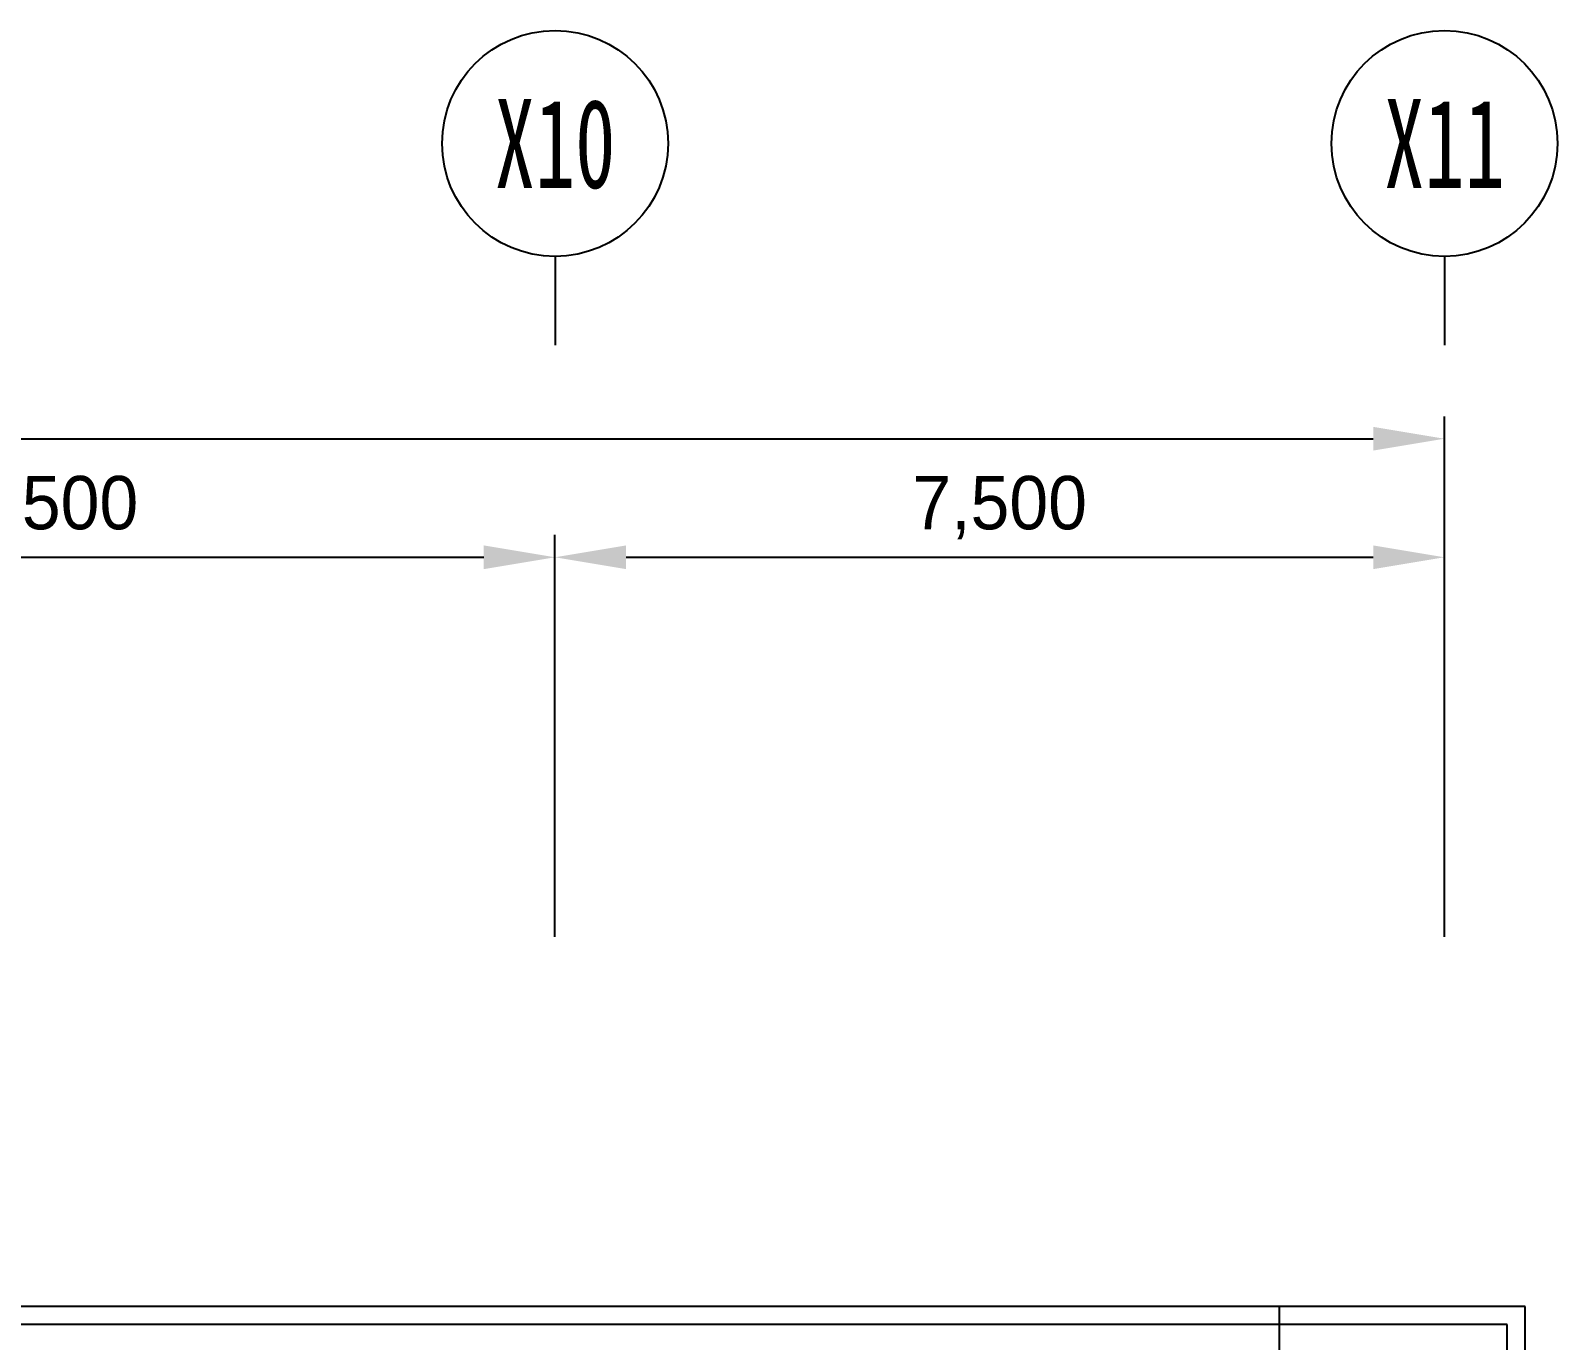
# Model space of a CAD drawing. Header units: millimetres. Extents: x 1710 to 94914, y 1329 to 63037.
# Drawn here: x 70659 to 83535, y 51988 to 63037 of the extents above; entities that cross this region are included whole.
import ezdxf
from ezdxf.enums import TextEntityAlignment as Align

# ---------------------------------------------------------------- set-up
doc = ezdxf.new("R2010")
doc.units = ezdxf.units.MM
doc.header["$LTSCALE"] = 120
doc.layers.add('ARCH', color=9, linetype='Continuous')
doc.styles.add('돋움', font='')
doc.styles.add('울릉도l', font='')
doc.styles.get('돋움').set_extended_font_data('DotumChe')
doc.styles.get('울릉도l').set_extended_font_data('Dotum')
doc.dimstyles.new('HS-300', dxfattribs={"dimscale": 150, "dimtxt": 3, "dimasz": 4, "dimexe": 1.25, "dimexo": 2, "dimgap": 1, "dimtad": 1, "dimtoh": 1, "dimdec": 0, "dimlunit": 6, "dimtxsty": '울릉도l', "dimcen": 2.5, "dimclrd": 15, "dimclre": 15, "dimadec": 0, "dimazin": 0, "dimtfac": 1, "dimtdec": 0, "dimtmove": 0, "dimatfit": 3, "dimfxl": 0, "dimarcsym": 0})

# ---------------------------------------------------------------- blocks, each defined once
blk = doc.blocks.new('*U3')
blk.add_line((0, 5), (0, 0))
blk.add_circle((0, 11.35), 6.35)
at = {"color": 3, "style": '돋움'}
blk.add_attdef('NO', text='', height=5, dxfattribs=at).set_placement((0, 11.35), align=Align.MIDDLE_CENTER)
blk = doc.blocks.new('*D28')
at = {"layer": 'ARCH', "color": 1, "lineweight": -2}
for p, q in [((66581, 55394, 0), (66581, 58782, 0)), ((75081, 55394, 0), (75081, 58782, 0)), ((67181, 58594, 0), (74481, 58594, 0))]:
    blk.add_line(p, q, dxfattribs=at)
at = {"layer": 'ARCH', "color": 1}
for points in [[(67181, 58694, 0), (67181, 58494, 0), (66581, 58594, 0)], [(74481, 58694, 0), (74481, 58494, 0), (75081, 58594, 0)]]:
    blk.add_solid(points, dxfattribs=at)
at = {"layer": 'ARCH', "color": 0, "insert": (70831, 59013, 0), "char_height": 450, "attachment_point": 5, "style": '울릉도l'}
blk.add_mtext('8,500', dxfattribs=at)
blk = doc.blocks.new('*D29')
at = {"layer": 'ARCH', "color": 1, "lineweight": -2}
for p, q in [((75081, 55394, 0), (75081, 58782, 0)), ((82581, 55394, 0), (82581, 58782, 0)), ((75681, 58594, 0), (81981, 58594, 0))]:
    blk.add_line(p, q, dxfattribs=at)
at = {"layer": 'ARCH', "color": 1}
for points in [[(75681, 58694, 0), (75681, 58494, 0), (75081, 58594, 0)], [(81981, 58694, 0), (81981, 58494, 0), (82581, 58594, 0)]]:
    blk.add_solid(points, dxfattribs=at)
at = {"layer": 'ARCH', "color": 0, "insert": (78831, 59013, 0), "char_height": 450, "attachment_point": 5, "style": '울릉도l'}
blk.add_mtext('7,500', dxfattribs=at)
blk = doc.blocks.new('*D30')
at = {"layer": 'ARCH', "color": 1, "lineweight": -2}
for p, q in [((10481, 55694, 0), (10481, 59782, 0)), ((82581, 55394, 0), (82581, 59782, 0)), ((11081, 59594, 0), (81981, 59594, 0))]:
    blk.add_line(p, q, dxfattribs=at)
at = {"layer": 'ARCH', "color": 1}
for points in [[(11081, 59694, 0), (11081, 59494, 0), (10481, 59594, 0)], [(81981, 59694, 0), (81981, 59494, 0), (82581, 59594, 0)]]:
    blk.add_solid(points, dxfattribs=at)
at = {"layer": 'ARCH', "color": 0, "insert": (46531, 60013, 0), "char_height": 450, "attachment_point": 5, "style": '울릉도l'}
blk.add_mtext('72,100', dxfattribs=at)

msp = doc.modelspace()

# ---------------------------------------------------------------- linework, layer by layer
at = {"layer": 'ARCH', "color": 9}
for p, q in [((83261.3, 52274.2, 0), (8689.6, 52274.1, 0)), ((83261.3, 52274.2, 0), (8689.6, 52274.1, 0)), ((83261.3, 52274.2, 0), (8689.6, 52274.1, 0)), ((81189.9, 6503.9, 0), (81189.9, 52274.2, 0)), ((83261.3, 6503.9, 0), (83261.3, 52274.2, 0)), ((83261.3, 6503.9, 0), (83261.3, 52274.2, 0)), ((83111.3, 52124.2, 0), (10331.3, 52124.1, 0)), ((83111.3, 52124.2, 0), (10331.3, 52124.1, 0)), ((83111.3, 52124.2, 0), (10331.3, 52124.1, 0)), ((83111.3, 9094.1, 0), (83111.3, 52124.2, 0))]:
    msp.add_line(p, q, dxfattribs=at)

# ---------------------------------------------------------------- block references
ref = msp.add_blockref('*U3', (75082.1, 60381.7, 0), dxfattribs=dict(at, xscale=150, yscale=150, zscale=150))
ref.add_attrib('NO', 'X10', dxfattribs={"layer": '0', "color": 3, "height": 750, "style": '돋움', "width": 0.7}).set_placement((75082.1, 62084.2, 0), align=Align.MIDDLE_CENTER)
ref = msp.add_blockref('*U3', (82582.1, 60381.7, 0), dxfattribs=dict(at, xscale=150, yscale=150, zscale=150))
ref.add_attrib('NO', 'X11', dxfattribs={"layer": '0', "color": 3, "height": 750, "style": '돋움', "width": 0.7}).set_placement((82582.1, 62084.2, 0), align=Align.MIDDLE_CENTER)

# ---------------------------------------------------------------- dimensions: what is measured, and where the dimension line sits
for base, p1, p2, picture, middle in [((82581.3, 59594.2, 0), (10481.3, 55394.2, 0), (82581.3, 55094.2, 0), '*D30', (46531.3, 60012.9, 0)), ((75081.3, 58594.2, 0), (66581.3, 55094.2, 0), (75081.3, 55094.2, 0), '*D28', (70831.3, 59012.9, 0)), ((82581.3, 58594.2, 0), (75081.3, 55094.2, 0), (82581.3, 55094.2, 0), '*D29', (78831.3, 59012.9, 0))]:
    dim = msp.add_linear_dim(base=base, p1=p1, p2=p2, dimstyle='HS-300', override={"dimclrd": 1, "dimclre": 1, "dimtmove": 1}, dxfattribs=at)
    dim.commit()
    dim.dimension.update_dxf_attribs({"geometry": picture, "text_midpoint": middle})

doc.saveas('drawing.dxf')
